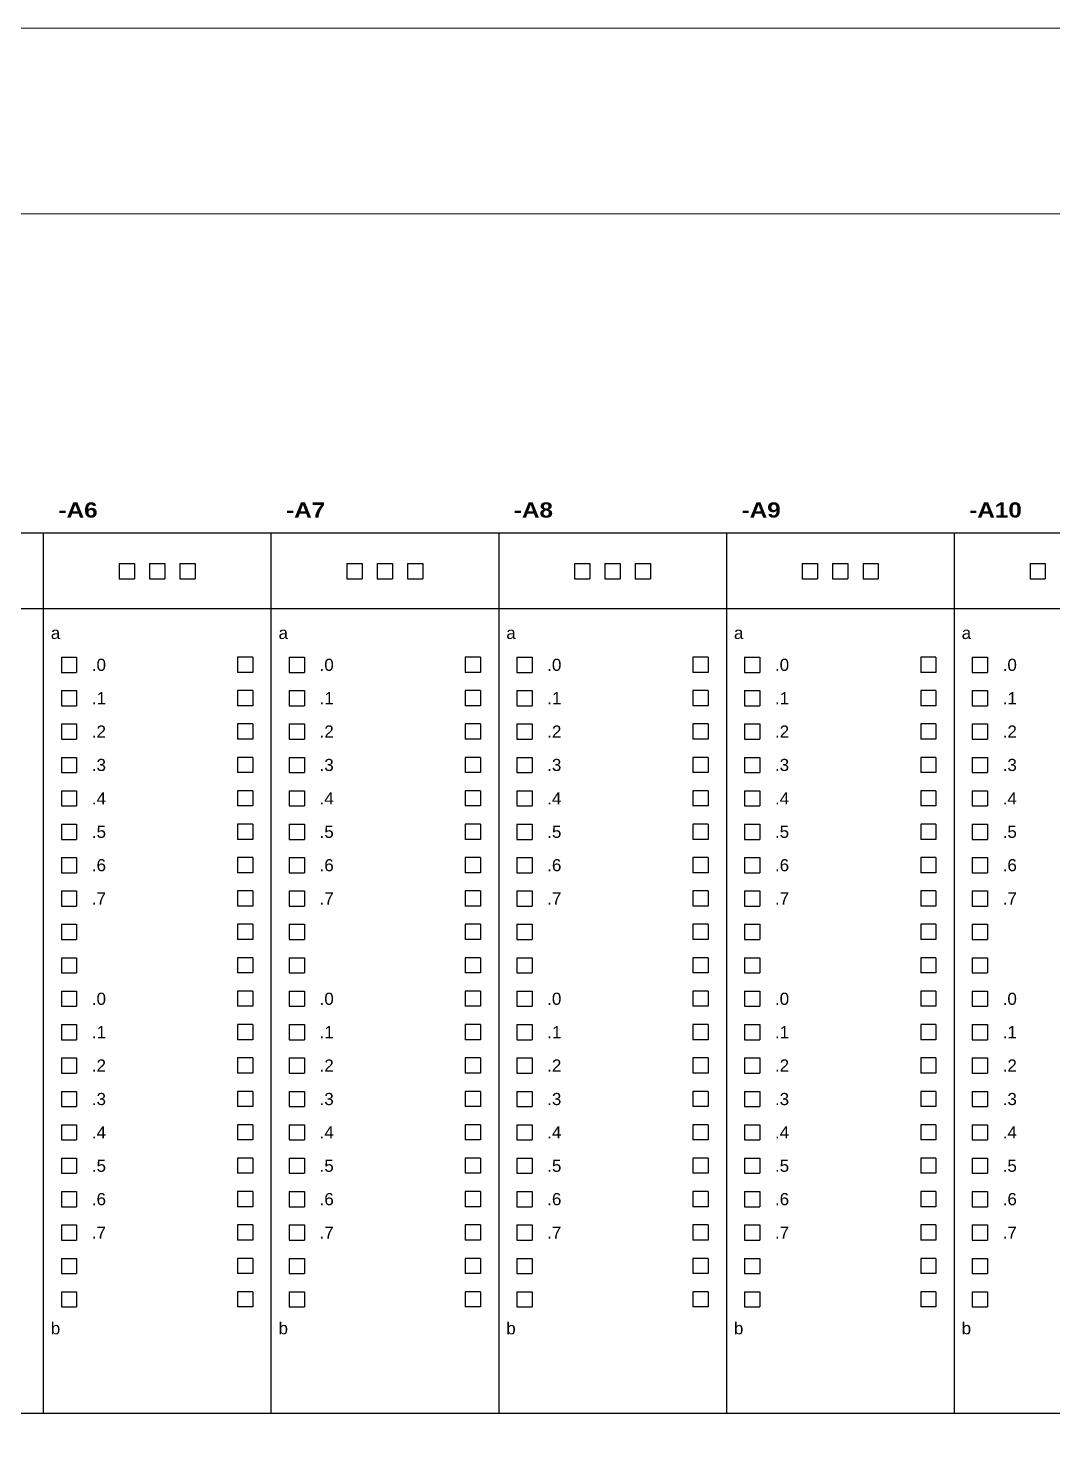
# Model space of a CAD drawing. Header units: centimetres. Extents: x -6233 to 67854, y 107 to 55669.
# Drawn here: x 1637 to 2463, y 3410 to 4549 of the extents above; entities that cross this region are included whole.
import ezdxf
from ezdxf.enums import TextEntityAlignment as Align

# ---------------------------------------------------------------- set-up
doc = ezdxf.new("R2010")
doc.units = ezdxf.units.CM
doc.header["$LTSCALE"] = 25.4
doc.layers.add('Etiket-Line-L', color=7, linetype='Continuous')
doc.layers.add('EtIket-Line-S', color=2, linetype='Continuous')
doc.styles.add('Bold', font='ariblk.ttf', dxfattribs={"height": 25.4})
doc.styles.get("Standard").update_dxf_attribs({"font": 'arial.ttf', "height": 25.4})

# ---------------------------------------------------------------- blocks, each defined once
blk = doc.blocks.new('x5 Out Line')
at = {"lineweight": 15}
blk.add_lwpolyline([(395.797, 9.654), (395.797, 277.058), (9.654, 277.058), (9.654, 9.654)], close=True, dxfattribs=at)
at = {"layer": 'EtIket-Line-S', "lineweight": 9, "ltscale": 0.5}
blk.add_lwpolyline([(0, 0), (405.451, 0), (405.451, 286.712), (0, 286.712)], close=True, dxfattribs=at)

msp = doc.modelspace()

# ---------------------------------------------------------------- linework, layer by layer
at = {"ltscale": 50}
for p, q in [((1465.2, 4142.2), (1648.7, 4142.2)), ((1648.7, 4142.2), (1648.7, 3432.4)), ((1648.7, 4142.2), (1832.3, 4142.2)), ((1832.3, 4142.2), (1832.3, 3432.4)), ((1832.3, 4142.2), (2015.9, 4142.2)), ((2015.9, 4142.2), (2015.9, 3432.4)), ((2015.9, 4142.2), (2199.4, 4142.2)), ((2199.4, 4142.2), (2199.4, 3432.4)), ((2199.4, 4142.2), (2383, 4142.2)), ((2383, 4142.2), (2383, 3432.4)), ((2383, 4142.2), (2566.6, 4142.2)), ((1758.9, 4117.3), (1758.9, 4105.1)), ((1758.9, 4117.3), (1771.1, 4117.3)), ((1771.1, 4117.3), (1771.1, 4105.1)), ((1942.4, 4117.3), (1942.4, 4105.1)), ((1942.4, 4117.3), (1954.7, 4117.3)), ((1954.7, 4117.3), (1954.7, 4105.1)), ((2126, 4117.3), (2126, 4105.1)), ((2126, 4117.3), (2138.2, 4117.3)), ((2138.2, 4117.3), (2138.2, 4105.1)), ((2309.6, 4117.3), (2309.6, 4105.1)), ((2309.6, 4117.3), (2321.8, 4117.3)), ((2321.8, 4117.3), (2321.8, 4105.1)), ((1758.9, 4105.1), (1771.1, 4105.1)), ((1942.4, 4105.1), (1954.7, 4105.1)), ((2126, 4105.1), (2138.2, 4105.1)), ((2309.6, 4105.1), (2321.8, 4105.1)), ((1465.2, 4081), (1648.7, 4081)), ((1648.7, 4081), (1832.3, 4081)), ((1832.3, 4081), (2015.9, 4081)), ((2015.9, 4081), (2199.4, 4081)), ((2199.4, 4081), (2383, 4081)), ((2383, 4081), (2566.6, 4081)), ((1805.4, 4041.9), (1805.4, 4029.6)), ((1817.6, 4041.9), (1805.4, 4041.9)), ((1817.6, 4041.9), (1817.6, 4029.6)), ((1988.9, 4041.9), (1988.9, 4029.6)), ((2001.2, 4041.9), (1988.9, 4041.9)), ((2001.2, 4041.9), (2001.2, 4029.6)), ((2172.5, 4041.9), (2172.5, 4029.6)), ((2184.7, 4041.9), (2172.5, 4041.9)), ((2184.7, 4041.9), (2184.7, 4029.6)), ((2356.1, 4041.9), (2356.1, 4029.6)), ((2368.3, 4041.9), (2356.1, 4041.9)), ((2368.3, 4041.9), (2368.3, 4029.6)), ((1817.6, 4029.6), (1805.4, 4029.6)), ((2001.2, 4029.6), (1988.9, 4029.6)), ((2184.7, 4029.6), (2172.5, 4029.6)), ((2368.3, 4029.6), (2356.1, 4029.6)), ((1805.4, 4014.9), (1805.4, 4002.7)), ((1817.6, 4014.9), (1805.4, 4014.9)), ((1817.6, 4014.9), (1817.6, 4002.7)), ((1988.9, 4014.9), (1988.9, 4002.7)), ((2001.2, 4014.9), (1988.9, 4014.9)), ((2001.2, 4014.9), (2001.2, 4002.7)), ((2172.5, 4014.9), (2172.5, 4002.7)), ((2184.7, 4014.9), (2172.5, 4014.9)), ((2184.7, 4014.9), (2184.7, 4002.7)), ((2356.1, 4014.9), (2356.1, 4002.7)), ((2368.3, 4014.9), (2356.1, 4014.9)), ((2368.3, 4014.9), (2368.3, 4002.7)), ((1817.6, 4002.7), (1805.4, 4002.7)), ((2001.2, 4002.7), (1988.9, 4002.7)), ((2184.7, 4002.7), (2172.5, 4002.7)), ((2368.3, 4002.7), (2356.1, 4002.7)), ((1805.4, 3988), (1805.4, 3975.8)), ((1817.6, 3988), (1805.4, 3988)), ((1817.6, 3988), (1817.6, 3975.8)), ((1988.9, 3988), (1988.9, 3975.8)), ((2001.2, 3988), (1988.9, 3988)), ((2001.2, 3988), (2001.2, 3975.8)), ((2172.5, 3988), (2172.5, 3975.8)), ((2184.7, 3988), (2172.5, 3988)), ((2184.7, 3988), (2184.7, 3975.8)), ((2356.1, 3988), (2356.1, 3975.8)), ((2368.3, 3988), (2356.1, 3988)), ((2368.3, 3988), (2368.3, 3975.8)), ((1817.6, 3975.8), (1805.4, 3975.8)), ((2001.2, 3975.8), (1988.9, 3975.8)), ((2184.7, 3975.8), (2172.5, 3975.8)), ((2368.3, 3975.8), (2356.1, 3975.8)), ((1805.4, 3961.1), (1805.4, 3948.8)), ((1817.6, 3961.1), (1805.4, 3961.1)), ((1817.6, 3961.1), (1817.6, 3948.8)), ((1988.9, 3961.1), (1988.9, 3948.8)), ((2001.2, 3961.1), (1988.9, 3961.1)), ((2001.2, 3961.1), (2001.2, 3948.8)), ((2172.5, 3961.1), (2172.5, 3948.8)), ((2184.7, 3961.1), (2172.5, 3961.1)), ((2184.7, 3961.1), (2184.7, 3948.8)), ((2356.1, 3961.1), (2356.1, 3948.8)), ((2368.3, 3961.1), (2356.1, 3961.1)), ((2368.3, 3961.1), (2368.3, 3948.8)), ((1817.6, 3948.8), (1805.4, 3948.8)), ((2001.2, 3948.8), (1988.9, 3948.8)), ((2184.7, 3948.8), (2172.5, 3948.8)), ((2368.3, 3948.8), (2356.1, 3948.8)), ((1805.4, 3934.2), (1805.4, 3921.9)), ((1817.6, 3934.2), (1805.4, 3934.2)), ((1817.6, 3934.2), (1817.6, 3921.9)), ((1988.9, 3934.2), (1988.9, 3921.9)), ((2001.2, 3934.2), (1988.9, 3934.2)), ((2001.2, 3934.2), (2001.2, 3921.9)), ((2172.5, 3934.2), (2172.5, 3921.9)), ((2184.7, 3934.2), (2172.5, 3934.2)), ((2184.7, 3934.2), (2184.7, 3921.9)), ((2356.1, 3934.2), (2356.1, 3921.9)), ((2368.3, 3934.2), (2356.1, 3934.2)), ((2368.3, 3934.2), (2368.3, 3921.9)), ((1817.6, 3921.9), (1805.4, 3921.9)), ((2001.2, 3921.9), (1988.9, 3921.9)), ((2184.7, 3921.9), (2172.5, 3921.9)), ((2368.3, 3921.9), (2356.1, 3921.9)), ((1805.4, 3907.2), (1805.4, 3895)), ((1817.6, 3907.2), (1805.4, 3907.2)), ((1817.6, 3907.2), (1817.6, 3895)), ((1988.9, 3907.2), (1988.9, 3895)), ((2001.2, 3907.2), (1988.9, 3907.2)), ((2001.2, 3907.2), (2001.2, 3895)), ((2172.5, 3907.2), (2172.5, 3895)), ((2184.7, 3907.2), (2172.5, 3907.2)), ((2184.7, 3907.2), (2184.7, 3895)), ((2356.1, 3907.2), (2356.1, 3895)), ((2368.3, 3907.2), (2356.1, 3907.2)), ((2368.3, 3907.2), (2368.3, 3895)), ((1817.6, 3895), (1805.4, 3895)), ((2001.2, 3895), (1988.9, 3895)), ((2184.7, 3895), (2172.5, 3895)), ((2368.3, 3895), (2356.1, 3895)), ((1805.4, 3880.3), (1805.4, 3868.1)), ((1817.6, 3880.3), (1805.4, 3880.3)), ((1817.6, 3880.3), (1817.6, 3868.1)), ((1988.9, 3880.3), (1988.9, 3868.1)), ((2001.2, 3880.3), (1988.9, 3880.3)), ((2001.2, 3880.3), (2001.2, 3868.1)), ((2172.5, 3880.3), (2172.5, 3868.1)), ((2184.7, 3880.3), (2172.5, 3880.3)), ((2184.7, 3880.3), (2184.7, 3868.1)), ((2356.1, 3880.3), (2356.1, 3868.1)), ((2368.3, 3880.3), (2356.1, 3880.3)), ((2368.3, 3880.3), (2368.3, 3868.1)), ((1817.6, 3868.1), (1805.4, 3868.1)), ((2001.2, 3868.1), (1988.9, 3868.1)), ((2184.7, 3868.1), (2172.5, 3868.1)), ((2368.3, 3868.1), (2356.1, 3868.1)), ((1805.4, 3853.4), (1805.4, 3841.2)), ((1817.6, 3853.4), (1805.4, 3853.4)), ((1817.6, 3853.4), (1817.6, 3841.2)), ((1988.9, 3853.4), (1988.9, 3841.2)), ((2001.2, 3853.4), (1988.9, 3853.4)), ((2001.2, 3853.4), (2001.2, 3841.2)), ((2172.5, 3853.4), (2172.5, 3841.2)), ((2184.7, 3853.4), (2172.5, 3853.4)), ((2184.7, 3853.4), (2184.7, 3841.2)), ((2356.1, 3853.4), (2356.1, 3841.2)), ((2368.3, 3853.4), (2356.1, 3853.4)), ((2368.3, 3853.4), (2368.3, 3841.2)), ((1817.6, 3841.2), (1805.4, 3841.2)), ((2001.2, 3841.2), (1988.9, 3841.2)), ((2184.7, 3841.2), (2172.5, 3841.2)), ((2368.3, 3841.2), (2356.1, 3841.2)), ((1663.4, 3826.5), (1663.4, 3814.2)), ((1663.4, 3826.5), (1675.6, 3826.5)), ((1675.6, 3826.5), (1675.6, 3814.2)), ((1805.4, 3826.5), (1805.4, 3814.2)), ((1817.6, 3826.5), (1805.4, 3826.5)), ((1817.6, 3826.5), (1817.6, 3814.2)), ((1847, 3826.5), (1847, 3814.2)), ((1847, 3826.5), (1859.2, 3826.5)), ((1859.2, 3826.5), (1859.2, 3814.2)), ((1988.9, 3826.5), (1988.9, 3814.2)), ((2001.2, 3826.5), (1988.9, 3826.5)), ((2001.2, 3826.5), (2001.2, 3814.2)), ((2030.5, 3826.5), (2030.5, 3814.2)), ((2030.5, 3826.5), (2042.8, 3826.5)), ((2042.8, 3826.5), (2042.8, 3814.2)), ((2172.5, 3826.5), (2172.5, 3814.2)), ((2184.7, 3826.5), (2172.5, 3826.5)), ((2184.7, 3826.5), (2184.7, 3814.2)), ((2214.1, 3826.5), (2214.1, 3814.2)), ((2214.1, 3826.5), (2226.4, 3826.5)), ((2226.4, 3826.5), (2226.4, 3814.2)), ((2356.1, 3826.5), (2356.1, 3814.2)), ((2368.3, 3826.5), (2356.1, 3826.5)), ((2368.3, 3826.5), (2368.3, 3814.2)), ((2397.7, 3826.5), (2397.7, 3814.2)), ((2397.7, 3826.5), (2409.9, 3826.5)), ((2409.9, 3826.5), (2409.9, 3814.2)), ((1663.4, 3814.2), (1675.6, 3814.2)), ((1817.6, 3814.2), (1805.4, 3814.2)), ((1847, 3814.2), (1859.2, 3814.2)), ((2001.2, 3814.2), (1988.9, 3814.2)), ((2030.5, 3814.2), (2042.8, 3814.2)), ((2184.7, 3814.2), (2172.5, 3814.2)), ((2214.1, 3814.2), (2226.4, 3814.2)), ((2368.3, 3814.2), (2356.1, 3814.2)), ((2397.7, 3814.2), (2409.9, 3814.2)), ((1663.4, 3799.5), (1663.4, 3787.3)), ((1663.4, 3799.5), (1675.6, 3799.5)), ((1675.6, 3799.5), (1675.6, 3787.3)), ((1805.4, 3799.5), (1805.4, 3787.3)), ((1817.6, 3799.5), (1805.4, 3799.5)), ((1817.6, 3799.5), (1817.6, 3787.3)), ((1847, 3799.5), (1847, 3787.3)), ((1847, 3799.5), (1859.2, 3799.5)), ((1859.2, 3799.5), (1859.2, 3787.3)), ((1988.9, 3799.5), (1988.9, 3787.3)), ((2001.2, 3799.5), (1988.9, 3799.5)), ((2001.2, 3799.5), (2001.2, 3787.3)), ((2030.5, 3799.5), (2030.5, 3787.3)), ((2030.5, 3799.5), (2042.8, 3799.5)), ((2042.8, 3799.5), (2042.8, 3787.3)), ((2172.5, 3799.5), (2172.5, 3787.3)), ((2184.7, 3799.5), (2172.5, 3799.5)), ((2184.7, 3799.5), (2184.7, 3787.3)), ((2214.1, 3799.5), (2214.1, 3787.3)), ((2214.1, 3799.5), (2226.4, 3799.5)), ((2226.4, 3799.5), (2226.4, 3787.3)), ((2356.1, 3799.5), (2356.1, 3787.3)), ((2368.3, 3799.5), (2356.1, 3799.5)), ((2368.3, 3799.5), (2368.3, 3787.3)), ((2397.7, 3799.5), (2397.7, 3787.3)), ((2397.7, 3799.5), (2409.9, 3799.5)), ((2409.9, 3799.5), (2409.9, 3787.3)), ((1663.4, 3787.3), (1675.6, 3787.3)), ((1817.6, 3787.3), (1805.4, 3787.3)), ((1847, 3787.3), (1859.2, 3787.3)), ((2001.2, 3787.3), (1988.9, 3787.3)), ((2030.5, 3787.3), (2042.8, 3787.3)), ((2184.7, 3787.3), (2172.5, 3787.3)), ((2214.1, 3787.3), (2226.4, 3787.3)), ((2368.3, 3787.3), (2356.1, 3787.3)), ((2397.7, 3787.3), (2409.9, 3787.3)), ((1805.4, 3772.6), (1805.4, 3760.4)), ((1817.6, 3772.6), (1805.4, 3772.6)), ((1817.6, 3772.6), (1817.6, 3760.4)), ((1988.9, 3772.6), (1988.9, 3760.4)), ((2001.2, 3772.6), (1988.9, 3772.6)), ((2001.2, 3772.6), (2001.2, 3760.4)), ((2172.5, 3772.6), (2172.5, 3760.4)), ((2184.7, 3772.6), (2172.5, 3772.6)), ((2184.7, 3772.6), (2184.7, 3760.4)), ((2356.1, 3772.6), (2356.1, 3760.4)), ((2368.3, 3772.6), (2356.1, 3772.6)), ((2368.3, 3772.6), (2368.3, 3760.4)), ((1817.6, 3760.4), (1805.4, 3760.4)), ((2001.2, 3760.4), (1988.9, 3760.4)), ((2184.7, 3760.4), (2172.5, 3760.4)), ((2368.3, 3760.4), (2356.1, 3760.4)), ((1805.4, 3745.7), (1805.4, 3733.5)), ((1817.6, 3745.7), (1805.4, 3745.7)), ((1817.6, 3745.7), (1817.6, 3733.5)), ((1988.9, 3745.7), (1988.9, 3733.5)), ((2001.2, 3745.7), (1988.9, 3745.7)), ((2001.2, 3745.7), (2001.2, 3733.5)), ((2172.5, 3745.7), (2172.5, 3733.5)), ((2184.7, 3745.7), (2172.5, 3745.7)), ((2184.7, 3745.7), (2184.7, 3733.5)), ((2356.1, 3745.7), (2356.1, 3733.5)), ((2368.3, 3745.7), (2356.1, 3745.7)), ((2368.3, 3745.7), (2368.3, 3733.5)), ((1817.6, 3733.5), (1805.4, 3733.5)), ((2001.2, 3733.5), (1988.9, 3733.5)), ((2184.7, 3733.5), (2172.5, 3733.5)), ((2368.3, 3733.5), (2356.1, 3733.5)), ((1805.4, 3718.8), (1805.4, 3706.5)), ((1817.6, 3718.8), (1805.4, 3718.8)), ((1817.6, 3718.8), (1817.6, 3706.5)), ((1988.9, 3718.8), (1988.9, 3706.5)), ((2001.2, 3718.8), (1988.9, 3718.8)), ((2001.2, 3718.8), (2001.2, 3706.5)), ((2172.5, 3718.8), (2172.5, 3706.5)), ((2184.7, 3718.8), (2172.5, 3718.8)), ((2184.7, 3718.8), (2184.7, 3706.5)), ((2356.1, 3718.8), (2356.1, 3706.5)), ((2368.3, 3718.8), (2356.1, 3718.8)), ((2368.3, 3718.8), (2368.3, 3706.5)), ((1817.6, 3706.5), (1805.4, 3706.5)), ((2001.2, 3706.5), (1988.9, 3706.5)), ((2184.7, 3706.5), (2172.5, 3706.5)), ((2368.3, 3706.5), (2356.1, 3706.5)), ((1805.4, 3691.8), (1805.4, 3679.6)), ((1817.6, 3691.8), (1805.4, 3691.8)), ((1817.6, 3691.8), (1817.6, 3679.6)), ((1988.9, 3691.8), (1988.9, 3679.6)), ((2001.2, 3691.8), (1988.9, 3691.8)), ((2001.2, 3691.8), (2001.2, 3679.6)), ((2172.5, 3691.8), (2172.5, 3679.6)), ((2184.7, 3691.8), (2172.5, 3691.8)), ((2184.7, 3691.8), (2184.7, 3679.6)), ((2356.1, 3691.8), (2356.1, 3679.6)), ((2368.3, 3691.8), (2356.1, 3691.8)), ((2368.3, 3691.8), (2368.3, 3679.6)), ((1817.6, 3679.6), (1805.4, 3679.6)), ((2001.2, 3679.6), (1988.9, 3679.6)), ((2184.7, 3679.6), (2172.5, 3679.6)), ((2368.3, 3679.6), (2356.1, 3679.6)), ((1805.4, 3664.9), (1805.4, 3652.7)), ((1817.6, 3664.9), (1805.4, 3664.9)), ((1817.6, 3664.9), (1817.6, 3652.7)), ((1988.9, 3664.9), (1988.9, 3652.7)), ((2001.2, 3664.9), (1988.9, 3664.9)), ((2001.2, 3664.9), (2001.2, 3652.7)), ((2172.5, 3664.9), (2172.5, 3652.7)), ((2184.7, 3664.9), (2172.5, 3664.9)), ((2184.7, 3664.9), (2184.7, 3652.7)), ((2356.1, 3664.9), (2356.1, 3652.7)), ((2368.3, 3664.9), (2356.1, 3664.9)), ((2368.3, 3664.9), (2368.3, 3652.7)), ((1817.6, 3652.7), (1805.4, 3652.7)), ((2001.2, 3652.7), (1988.9, 3652.7)), ((2184.7, 3652.7), (2172.5, 3652.7)), ((2368.3, 3652.7), (2356.1, 3652.7)), ((1805.4, 3638), (1805.4, 3625.8)), ((1817.6, 3638), (1805.4, 3638)), ((1817.6, 3638), (1817.6, 3625.8)), ((1988.9, 3638), (1988.9, 3625.8)), ((2001.2, 3638), (1988.9, 3638)), ((2001.2, 3638), (2001.2, 3625.8)), ((2172.5, 3638), (2172.5, 3625.8)), ((2184.7, 3638), (2172.5, 3638)), ((2184.7, 3638), (2184.7, 3625.8)), ((2356.1, 3638), (2356.1, 3625.8)), ((2368.3, 3638), (2356.1, 3638)), ((2368.3, 3638), (2368.3, 3625.8)), ((1817.6, 3625.8), (1805.4, 3625.8)), ((2001.2, 3625.8), (1988.9, 3625.8)), ((2184.7, 3625.8), (2172.5, 3625.8)), ((2368.3, 3625.8), (2356.1, 3625.8)), ((1805.4, 3611.1), (1805.4, 3598.8)), ((1817.6, 3611.1), (1805.4, 3611.1)), ((1817.6, 3611.1), (1817.6, 3598.8)), ((1988.9, 3611.1), (1988.9, 3598.8)), ((2001.2, 3611.1), (1988.9, 3611.1)), ((2001.2, 3611.1), (2001.2, 3598.8)), ((2172.5, 3611.1), (2172.5, 3598.8)), ((2184.7, 3611.1), (2172.5, 3611.1)), ((2184.7, 3611.1), (2184.7, 3598.8)), ((2356.1, 3611.1), (2356.1, 3598.8)), ((2368.3, 3611.1), (2356.1, 3611.1)), ((2368.3, 3611.1), (2368.3, 3598.8)), ((1817.6, 3598.8), (1805.4, 3598.8)), ((2001.2, 3598.8), (1988.9, 3598.8)), ((2184.7, 3598.8), (2172.5, 3598.8)), ((2368.3, 3598.8), (2356.1, 3598.8)), ((1805.4, 3584.2), (1805.4, 3571.9)), ((1817.6, 3584.2), (1805.4, 3584.2)), ((1817.6, 3584.2), (1817.6, 3571.9)), ((1988.9, 3584.2), (1988.9, 3571.9)), ((2001.2, 3584.2), (1988.9, 3584.2)), ((2001.2, 3584.2), (2001.2, 3571.9)), ((2172.5, 3584.2), (2172.5, 3571.9)), ((2184.7, 3584.2), (2172.5, 3584.2)), ((2184.7, 3584.2), (2184.7, 3571.9)), ((2356.1, 3584.2), (2356.1, 3571.9)), ((2368.3, 3584.2), (2356.1, 3584.2)), ((2368.3, 3584.2), (2368.3, 3571.9)), ((1817.6, 3571.9), (1805.4, 3571.9)), ((2001.2, 3571.9), (1988.9, 3571.9)), ((2184.7, 3571.9), (2172.5, 3571.9)), ((2368.3, 3571.9), (2356.1, 3571.9)), ((1663.4, 3557.2), (1663.4, 3545)), ((1663.4, 3557.2), (1675.6, 3557.2)), ((1675.6, 3557.2), (1675.6, 3545)), ((1805.4, 3557.2), (1805.4, 3545)), ((1817.6, 3557.2), (1805.4, 3557.2)), ((1817.6, 3557.2), (1817.6, 3545)), ((1847, 3557.2), (1847, 3545)), ((1847, 3557.2), (1859.2, 3557.2)), ((1859.2, 3557.2), (1859.2, 3545)), ((1988.9, 3557.2), (1988.9, 3545)), ((2001.2, 3557.2), (1988.9, 3557.2)), ((2001.2, 3557.2), (2001.2, 3545)), ((2030.5, 3557.2), (2030.5, 3545)), ((2030.5, 3557.2), (2042.8, 3557.2)), ((2042.8, 3557.2), (2042.8, 3545)), ((2172.5, 3557.2), (2172.5, 3545)), ((2184.7, 3557.2), (2172.5, 3557.2)), ((2184.7, 3557.2), (2184.7, 3545)), ((2214.1, 3557.2), (2214.1, 3545)), ((2214.1, 3557.2), (2226.4, 3557.2)), ((2226.4, 3557.2), (2226.4, 3545)), ((2356.1, 3557.2), (2356.1, 3545)), ((2368.3, 3557.2), (2356.1, 3557.2)), ((2368.3, 3557.2), (2368.3, 3545)), ((2397.7, 3557.2), (2397.7, 3545)), ((2397.7, 3557.2), (2409.9, 3557.2)), ((2409.9, 3557.2), (2409.9, 3545)), ((1663.4, 3545), (1675.6, 3545)), ((1817.6, 3545), (1805.4, 3545)), ((1847, 3545), (1859.2, 3545)), ((2001.2, 3545), (1988.9, 3545)), ((2030.5, 3545), (2042.8, 3545)), ((2184.7, 3545), (2172.5, 3545)), ((2214.1, 3545), (2226.4, 3545)), ((2368.3, 3545), (2356.1, 3545)), ((2397.7, 3545), (2409.9, 3545)), ((1663.4, 3530.3), (1663.4, 3518.1)), ((1663.4, 3530.3), (1675.6, 3530.3)), ((1675.6, 3530.3), (1675.6, 3518.1)), ((1805.4, 3530.3), (1805.4, 3518.1)), ((1817.6, 3530.3), (1805.4, 3530.3)), ((1817.6, 3530.3), (1817.6, 3518.1)), ((1847, 3530.3), (1847, 3518.1)), ((1847, 3530.3), (1859.2, 3530.3)), ((1859.2, 3530.3), (1859.2, 3518.1)), ((1988.9, 3530.3), (1988.9, 3518.1)), ((2001.2, 3530.3), (1988.9, 3530.3)), ((2001.2, 3530.3), (2001.2, 3518.1)), ((2030.5, 3530.3), (2030.5, 3518.1)), ((2030.5, 3530.3), (2042.8, 3530.3)), ((2042.8, 3530.3), (2042.8, 3518.1)), ((2172.5, 3530.3), (2172.5, 3518.1)), ((2184.7, 3530.3), (2172.5, 3530.3)), ((2184.7, 3530.3), (2184.7, 3518.1)), ((2214.1, 3530.3), (2214.1, 3518.1)), ((2214.1, 3530.3), (2226.4, 3530.3)), ((2226.4, 3530.3), (2226.4, 3518.1)), ((2356.1, 3530.3), (2356.1, 3518.1)), ((2368.3, 3530.3), (2356.1, 3530.3)), ((2368.3, 3530.3), (2368.3, 3518.1)), ((2397.7, 3530.3), (2397.7, 3518.1)), ((2397.7, 3530.3), (2409.9, 3530.3)), ((2409.9, 3530.3), (2409.9, 3518.1)), ((1663.4, 3518.1), (1675.6, 3518.1)), ((1817.6, 3518.1), (1805.4, 3518.1)), ((1847, 3518.1), (1859.2, 3518.1)), ((2001.2, 3518.1), (1988.9, 3518.1)), ((2030.5, 3518.1), (2042.8, 3518.1)), ((2184.7, 3518.1), (2172.5, 3518.1)), ((2214.1, 3518.1), (2226.4, 3518.1)), ((2368.3, 3518.1), (2356.1, 3518.1)), ((2397.7, 3518.1), (2409.9, 3518.1)), ((1465.2, 3432.4), (1648.7, 3432.4)), ((1648.7, 3432.4), (1832.3, 3432.4)), ((1832.3, 3432.4), (2015.9, 3432.4)), ((2015.9, 3432.4), (2199.4, 3432.4)), ((2199.4, 3432.4), (2383, 3432.4)), ((2383, 3432.4), (2566.6, 3432.4))]:
    msp.add_line(p, q, dxfattribs=at)
at = {"color": 146, "ltscale": 50, "true_color": 0x105689}
for p, q in [((1709.9, 4117.3), (1709.9, 4105.1)), ((1709.9, 4117.3), (1722.2, 4117.3)), ((1722.2, 4117.3), (1722.2, 4105.1)), ((1893.5, 4117.3), (1893.5, 4105.1)), ((1893.5, 4117.3), (1905.7, 4117.3)), ((1905.7, 4117.3), (1905.7, 4105.1)), ((2077, 4117.3), (2077, 4105.1)), ((2077, 4117.3), (2089.3, 4117.3)), ((2089.3, 4117.3), (2089.3, 4105.1)), ((2260.6, 4117.3), (2260.6, 4105.1)), ((2260.6, 4117.3), (2272.9, 4117.3)), ((2272.9, 4117.3), (2272.9, 4105.1)), ((2444.2, 4117.3), (2444.2, 4105.1)), ((2444.2, 4117.3), (2456.4, 4117.3)), ((2456.4, 4117.3), (2456.4, 4105.1)), ((1709.9, 4105.1), (1722.2, 4105.1)), ((1893.5, 4105.1), (1905.7, 4105.1)), ((2077, 4105.1), (2089.3, 4105.1)), ((2260.6, 4105.1), (2272.9, 4105.1)), ((2444.2, 4105.1), (2456.4, 4105.1)), ((1663.4, 4041.9), (1663.4, 4029.6)), ((1663.4, 4041.9), (1675.6, 4041.9)), ((1675.6, 4041.9), (1675.6, 4029.6)), ((1847, 4041.9), (1847, 4029.6)), ((1847, 4041.9), (1859.2, 4041.9)), ((1859.2, 4041.9), (1859.2, 4029.6)), ((2030.5, 4041.9), (2030.5, 4029.6)), ((2030.5, 4041.9), (2042.8, 4041.9)), ((2042.8, 4041.9), (2042.8, 4029.6)), ((2214.1, 4041.9), (2214.1, 4029.6)), ((2214.1, 4041.9), (2226.4, 4041.9)), ((2226.4, 4041.9), (2226.4, 4029.6)), ((2397.7, 4041.9), (2397.7, 4029.6)), ((2397.7, 4041.9), (2409.9, 4041.9)), ((2409.9, 4041.9), (2409.9, 4029.6)), ((1663.4, 4029.6), (1675.6, 4029.6)), ((1847, 4029.6), (1859.2, 4029.6)), ((2030.5, 4029.6), (2042.8, 4029.6)), ((2214.1, 4029.6), (2226.4, 4029.6)), ((2397.7, 4029.6), (2409.9, 4029.6)), ((1663.4, 4014.9), (1663.4, 4002.7)), ((1663.4, 4014.9), (1675.6, 4014.9)), ((1675.6, 4014.9), (1675.6, 4002.7)), ((1847, 4014.9), (1847, 4002.7)), ((1847, 4014.9), (1859.2, 4014.9)), ((1859.2, 4014.9), (1859.2, 4002.7)), ((2030.5, 4014.9), (2030.5, 4002.7)), ((2030.5, 4014.9), (2042.8, 4014.9)), ((2042.8, 4014.9), (2042.8, 4002.7)), ((2214.1, 4014.9), (2214.1, 4002.7)), ((2214.1, 4014.9), (2226.4, 4014.9)), ((2226.4, 4014.9), (2226.4, 4002.7)), ((2397.7, 4014.9), (2397.7, 4002.7)), ((2397.7, 4014.9), (2409.9, 4014.9)), ((2409.9, 4014.9), (2409.9, 4002.7)), ((1663.4, 4002.7), (1675.6, 4002.7)), ((1847, 4002.7), (1859.2, 4002.7)), ((2030.5, 4002.7), (2042.8, 4002.7)), ((2214.1, 4002.7), (2226.4, 4002.7)), ((2397.7, 4002.7), (2409.9, 4002.7)), ((1663.4, 3988), (1663.4, 3975.8)), ((1663.4, 3988), (1675.6, 3988)), ((1675.6, 3988), (1675.6, 3975.8)), ((1847, 3988), (1847, 3975.8)), ((1847, 3988), (1859.2, 3988)), ((1859.2, 3988), (1859.2, 3975.8)), ((2030.5, 3988), (2030.5, 3975.8)), ((2030.5, 3988), (2042.8, 3988)), ((2042.8, 3988), (2042.8, 3975.8)), ((2214.1, 3988), (2214.1, 3975.8)), ((2214.1, 3988), (2226.4, 3988)), ((2226.4, 3988), (2226.4, 3975.8)), ((2397.7, 3988), (2397.7, 3975.8)), ((2397.7, 3988), (2409.9, 3988)), ((2409.9, 3988), (2409.9, 3975.8)), ((1663.4, 3975.8), (1675.6, 3975.8)), ((1847, 3975.8), (1859.2, 3975.8)), ((2030.5, 3975.8), (2042.8, 3975.8)), ((2214.1, 3975.8), (2226.4, 3975.8)), ((2397.7, 3975.8), (2409.9, 3975.8)), ((1663.4, 3961.1), (1663.4, 3948.8)), ((1663.4, 3961.1), (1675.6, 3961.1)), ((1675.6, 3961.1), (1675.6, 3948.8)), ((1847, 3961.1), (1847, 3948.8)), ((1847, 3961.1), (1859.2, 3961.1)), ((1859.2, 3961.1), (1859.2, 3948.8)), ((2030.5, 3961.1), (2030.5, 3948.8)), ((2030.5, 3961.1), (2042.8, 3961.1)), ((2042.8, 3961.1), (2042.8, 3948.8)), ((2214.1, 3961.1), (2214.1, 3948.8)), ((2214.1, 3961.1), (2226.4, 3961.1)), ((2226.4, 3961.1), (2226.4, 3948.8)), ((2397.7, 3961.1), (2397.7, 3948.8)), ((2397.7, 3961.1), (2409.9, 3961.1)), ((2409.9, 3961.1), (2409.9, 3948.8)), ((1663.4, 3948.8), (1675.6, 3948.8)), ((1847, 3948.8), (1859.2, 3948.8)), ((2030.5, 3948.8), (2042.8, 3948.8)), ((2214.1, 3948.8), (2226.4, 3948.8)), ((2397.7, 3948.8), (2409.9, 3948.8)), ((1663.4, 3934.2), (1663.4, 3921.9)), ((1663.4, 3934.2), (1675.6, 3934.2)), ((1675.6, 3934.2), (1675.6, 3921.9)), ((1847, 3934.2), (1847, 3921.9)), ((1847, 3934.2), (1859.2, 3934.2)), ((1859.2, 3934.2), (1859.2, 3921.9)), ((2030.5, 3934.2), (2030.5, 3921.9)), ((2030.5, 3934.2), (2042.8, 3934.2)), ((2042.8, 3934.2), (2042.8, 3921.9)), ((2214.1, 3934.2), (2214.1, 3921.9)), ((2214.1, 3934.2), (2226.4, 3934.2)), ((2226.4, 3934.2), (2226.4, 3921.9)), ((2397.7, 3934.2), (2397.7, 3921.9)), ((2397.7, 3934.2), (2409.9, 3934.2)), ((2409.9, 3934.2), (2409.9, 3921.9)), ((1663.4, 3921.9), (1675.6, 3921.9)), ((1847, 3921.9), (1859.2, 3921.9)), ((2030.5, 3921.9), (2042.8, 3921.9)), ((2214.1, 3921.9), (2226.4, 3921.9)), ((2397.7, 3921.9), (2409.9, 3921.9)), ((1663.4, 3907.2), (1663.4, 3895)), ((1663.4, 3907.2), (1675.6, 3907.2)), ((1675.6, 3907.2), (1675.6, 3895)), ((1847, 3907.2), (1847, 3895)), ((1847, 3907.2), (1859.2, 3907.2)), ((1859.2, 3907.2), (1859.2, 3895)), ((2030.5, 3907.2), (2030.5, 3895)), ((2030.5, 3907.2), (2042.8, 3907.2)), ((2042.8, 3907.2), (2042.8, 3895)), ((2214.1, 3907.2), (2214.1, 3895)), ((2214.1, 3907.2), (2226.4, 3907.2)), ((2226.4, 3907.2), (2226.4, 3895)), ((2397.7, 3907.2), (2397.7, 3895)), ((2397.7, 3907.2), (2409.9, 3907.2)), ((2409.9, 3907.2), (2409.9, 3895)), ((1663.4, 3895), (1675.6, 3895)), ((1847, 3895), (1859.2, 3895)), ((2030.5, 3895), (2042.8, 3895)), ((2214.1, 3895), (2226.4, 3895)), ((2397.7, 3895), (2409.9, 3895)), ((1663.4, 3880.3), (1663.4, 3868.1)), ((1663.4, 3880.3), (1675.6, 3880.3)), ((1675.6, 3880.3), (1675.6, 3868.1)), ((1847, 3880.3), (1847, 3868.1)), ((1847, 3880.3), (1859.2, 3880.3)), ((1859.2, 3880.3), (1859.2, 3868.1)), ((2030.5, 3880.3), (2030.5, 3868.1)), ((2030.5, 3880.3), (2042.8, 3880.3)), ((2042.8, 3880.3), (2042.8, 3868.1)), ((2214.1, 3880.3), (2214.1, 3868.1)), ((2214.1, 3880.3), (2226.4, 3880.3)), ((2226.4, 3880.3), (2226.4, 3868.1)), ((2397.7, 3880.3), (2397.7, 3868.1)), ((2397.7, 3880.3), (2409.9, 3880.3)), ((2409.9, 3880.3), (2409.9, 3868.1)), ((1663.4, 3868.1), (1675.6, 3868.1)), ((1847, 3868.1), (1859.2, 3868.1)), ((2030.5, 3868.1), (2042.8, 3868.1)), ((2214.1, 3868.1), (2226.4, 3868.1)), ((2397.7, 3868.1), (2409.9, 3868.1)), ((1663.4, 3853.4), (1663.4, 3841.2)), ((1663.4, 3853.4), (1675.6, 3853.4)), ((1675.6, 3853.4), (1675.6, 3841.2)), ((1847, 3853.4), (1847, 3841.2)), ((1847, 3853.4), (1859.2, 3853.4)), ((1859.2, 3853.4), (1859.2, 3841.2)), ((2030.5, 3853.4), (2030.5, 3841.2)), ((2030.5, 3853.4), (2042.8, 3853.4)), ((2042.8, 3853.4), (2042.8, 3841.2)), ((2214.1, 3853.4), (2214.1, 3841.2)), ((2214.1, 3853.4), (2226.4, 3853.4)), ((2226.4, 3853.4), (2226.4, 3841.2)), ((2397.7, 3853.4), (2397.7, 3841.2)), ((2397.7, 3853.4), (2409.9, 3853.4)), ((2409.9, 3853.4), (2409.9, 3841.2)), ((1663.4, 3841.2), (1675.6, 3841.2)), ((1847, 3841.2), (1859.2, 3841.2)), ((2030.5, 3841.2), (2042.8, 3841.2)), ((2214.1, 3841.2), (2226.4, 3841.2)), ((2397.7, 3841.2), (2409.9, 3841.2)), ((1663.4, 3772.6), (1663.4, 3760.4)), ((1663.4, 3772.6), (1675.6, 3772.6)), ((1675.6, 3772.6), (1675.6, 3760.4)), ((1847, 3772.6), (1847, 3760.4)), ((1847, 3772.6), (1859.2, 3772.6)), ((1859.2, 3772.6), (1859.2, 3760.4)), ((2030.5, 3772.6), (2030.5, 3760.4)), ((2030.5, 3772.6), (2042.8, 3772.6)), ((2042.8, 3772.6), (2042.8, 3760.4)), ((2214.1, 3772.6), (2214.1, 3760.4)), ((2214.1, 3772.6), (2226.4, 3772.6)), ((2226.4, 3772.6), (2226.4, 3760.4)), ((2397.7, 3772.6), (2397.7, 3760.4)), ((2397.7, 3772.6), (2409.9, 3772.6)), ((2409.9, 3772.6), (2409.9, 3760.4)), ((1663.4, 3760.4), (1675.6, 3760.4)), ((1847, 3760.4), (1859.2, 3760.4)), ((2030.5, 3760.4), (2042.8, 3760.4)), ((2214.1, 3760.4), (2226.4, 3760.4)), ((2397.7, 3760.4), (2409.9, 3760.4)), ((1663.4, 3745.7), (1663.4, 3733.5)), ((1663.4, 3745.7), (1675.6, 3745.7)), ((1675.6, 3745.7), (1675.6, 3733.5)), ((1847, 3745.7), (1847, 3733.5)), ((1847, 3745.7), (1859.2, 3745.7)), ((1859.2, 3745.7), (1859.2, 3733.5)), ((2030.5, 3745.7), (2030.5, 3733.5)), ((2030.5, 3745.7), (2042.8, 3745.7)), ((2042.8, 3745.7), (2042.8, 3733.5)), ((2214.1, 3745.7), (2214.1, 3733.5)), ((2214.1, 3745.7), (2226.4, 3745.7)), ((2226.4, 3745.7), (2226.4, 3733.5)), ((2397.7, 3745.7), (2397.7, 3733.5)), ((2397.7, 3745.7), (2409.9, 3745.7)), ((2409.9, 3745.7), (2409.9, 3733.5)), ((1663.4, 3733.5), (1675.6, 3733.5)), ((1847, 3733.5), (1859.2, 3733.5)), ((2030.5, 3733.5), (2042.8, 3733.5)), ((2214.1, 3733.5), (2226.4, 3733.5)), ((2397.7, 3733.5), (2409.9, 3733.5)), ((1663.4, 3718.8), (1663.4, 3706.5)), ((1663.4, 3718.8), (1675.6, 3718.8)), ((1675.6, 3718.8), (1675.6, 3706.5)), ((1847, 3718.8), (1847, 3706.5)), ((1847, 3718.8), (1859.2, 3718.8)), ((1859.2, 3718.8), (1859.2, 3706.5)), ((2030.5, 3718.8), (2030.5, 3706.5)), ((2030.5, 3718.8), (2042.8, 3718.8)), ((2042.8, 3718.8), (2042.8, 3706.5)), ((2214.1, 3718.8), (2214.1, 3706.5)), ((2214.1, 3718.8), (2226.4, 3718.8)), ((2226.4, 3718.8), (2226.4, 3706.5)), ((2397.7, 3718.8), (2397.7, 3706.5)), ((2397.7, 3718.8), (2409.9, 3718.8)), ((2409.9, 3718.8), (2409.9, 3706.5)), ((1663.4, 3706.5), (1675.6, 3706.5)), ((1847, 3706.5), (1859.2, 3706.5)), ((2030.5, 3706.5), (2042.8, 3706.5)), ((2214.1, 3706.5), (2226.4, 3706.5)), ((2397.7, 3706.5), (2409.9, 3706.5)), ((1663.4, 3691.8), (1663.4, 3679.6)), ((1663.4, 3691.8), (1675.6, 3691.8)), ((1675.6, 3691.8), (1675.6, 3679.6)), ((1847, 3691.8), (1847, 3679.6)), ((1847, 3691.8), (1859.2, 3691.8)), ((1859.2, 3691.8), (1859.2, 3679.6)), ((2030.5, 3691.8), (2030.5, 3679.6)), ((2030.5, 3691.8), (2042.8, 3691.8)), ((2042.8, 3691.8), (2042.8, 3679.6)), ((2214.1, 3691.8), (2214.1, 3679.6)), ((2214.1, 3691.8), (2226.4, 3691.8)), ((2226.4, 3691.8), (2226.4, 3679.6)), ((2397.7, 3691.8), (2397.7, 3679.6)), ((2397.7, 3691.8), (2409.9, 3691.8)), ((2409.9, 3691.8), (2409.9, 3679.6)), ((1663.4, 3679.6), (1675.6, 3679.6)), ((1847, 3679.6), (1859.2, 3679.6)), ((2030.5, 3679.6), (2042.8, 3679.6)), ((2214.1, 3679.6), (2226.4, 3679.6)), ((2397.7, 3679.6), (2409.9, 3679.6)), ((1663.4, 3664.9), (1663.4, 3652.7)), ((1663.4, 3664.9), (1675.6, 3664.9)), ((1675.6, 3664.9), (1675.6, 3652.7)), ((1847, 3664.9), (1847, 3652.7)), ((1847, 3664.9), (1859.2, 3664.9)), ((1859.2, 3664.9), (1859.2, 3652.7)), ((2030.5, 3664.9), (2030.5, 3652.7)), ((2030.5, 3664.9), (2042.8, 3664.9)), ((2042.8, 3664.9), (2042.8, 3652.7)), ((2214.1, 3664.9), (2214.1, 3652.7)), ((2214.1, 3664.9), (2226.4, 3664.9)), ((2226.4, 3664.9), (2226.4, 3652.7)), ((2397.7, 3664.9), (2397.7, 3652.7)), ((2397.7, 3664.9), (2409.9, 3664.9)), ((2409.9, 3664.9), (2409.9, 3652.7)), ((1663.4, 3652.7), (1675.6, 3652.7)), ((1847, 3652.7), (1859.2, 3652.7)), ((2030.5, 3652.7), (2042.8, 3652.7)), ((2214.1, 3652.7), (2226.4, 3652.7)), ((2397.7, 3652.7), (2409.9, 3652.7)), ((1663.4, 3638), (1663.4, 3625.8)), ((1663.4, 3638), (1675.6, 3638)), ((1675.6, 3638), (1675.6, 3625.8)), ((1847, 3638), (1847, 3625.8)), ((1847, 3638), (1859.2, 3638)), ((1859.2, 3638), (1859.2, 3625.8)), ((2030.5, 3638), (2030.5, 3625.8)), ((2030.5, 3638), (2042.8, 3638)), ((2042.8, 3638), (2042.8, 3625.8)), ((2214.1, 3638), (2214.1, 3625.8)), ((2214.1, 3638), (2226.4, 3638)), ((2226.4, 3638), (2226.4, 3625.8)), ((2397.7, 3638), (2397.7, 3625.8)), ((2397.7, 3638), (2409.9, 3638)), ((2409.9, 3638), (2409.9, 3625.8)), ((1663.4, 3625.8), (1675.6, 3625.8)), ((1847, 3625.8), (1859.2, 3625.8)), ((2030.5, 3625.8), (2042.8, 3625.8)), ((2214.1, 3625.8), (2226.4, 3625.8)), ((2397.7, 3625.8), (2409.9, 3625.8)), ((1663.4, 3611.1), (1663.4, 3598.8)), ((1663.4, 3611.1), (1675.6, 3611.1)), ((1675.6, 3611.1), (1675.6, 3598.8)), ((1847, 3611.1), (1847, 3598.8)), ((1847, 3611.1), (1859.2, 3611.1)), ((1859.2, 3611.1), (1859.2, 3598.8)), ((2030.5, 3611.1), (2030.5, 3598.8)), ((2030.5, 3611.1), (2042.8, 3611.1)), ((2042.8, 3611.1), (2042.8, 3598.8)), ((2214.1, 3611.1), (2214.1, 3598.8)), ((2214.1, 3611.1), (2226.4, 3611.1)), ((2226.4, 3611.1), (2226.4, 3598.8)), ((2397.7, 3611.1), (2397.7, 3598.8)), ((2397.7, 3611.1), (2409.9, 3611.1)), ((2409.9, 3611.1), (2409.9, 3598.8)), ((1663.4, 3598.8), (1675.6, 3598.8)), ((1847, 3598.8), (1859.2, 3598.8)), ((2030.5, 3598.8), (2042.8, 3598.8)), ((2214.1, 3598.8), (2226.4, 3598.8)), ((2397.7, 3598.8), (2409.9, 3598.8)), ((1663.4, 3584.2), (1663.4, 3571.9)), ((1663.4, 3584.2), (1675.6, 3584.2)), ((1675.6, 3584.2), (1675.6, 3571.9)), ((1847, 3584.2), (1847, 3571.9)), ((1847, 3584.2), (1859.2, 3584.2)), ((1859.2, 3584.2), (1859.2, 3571.9)), ((2030.5, 3584.2), (2030.5, 3571.9)), ((2030.5, 3584.2), (2042.8, 3584.2)), ((2042.8, 3584.2), (2042.8, 3571.9)), ((2214.1, 3584.2), (2214.1, 3571.9)), ((2214.1, 3584.2), (2226.4, 3584.2)), ((2226.4, 3584.2), (2226.4, 3571.9)), ((2397.7, 3584.2), (2397.7, 3571.9)), ((2397.7, 3584.2), (2409.9, 3584.2)), ((2409.9, 3584.2), (2409.9, 3571.9)), ((1663.4, 3571.9), (1675.6, 3571.9)), ((1847, 3571.9), (1859.2, 3571.9)), ((2030.5, 3571.9), (2042.8, 3571.9)), ((2214.1, 3571.9), (2226.4, 3571.9)), ((2397.7, 3571.9), (2409.9, 3571.9))]:
    msp.add_line(p, q, dxfattribs=at)
at = {"color": 1, "ltscale": 50}
for p, q in [((1734.4, 4117.3), (1734.4, 4105.1)), ((1734.4, 4117.3), (1746.6, 4117.3)), ((1746.6, 4117.3), (1746.6, 4105.1)), ((1918, 4117.3), (1918, 4105.1)), ((1918, 4117.3), (1930.2, 4117.3)), ((1930.2, 4117.3), (1930.2, 4105.1)), ((2101.5, 4117.3), (2101.5, 4105.1)), ((2101.5, 4117.3), (2113.8, 4117.3)), ((2113.8, 4117.3), (2113.8, 4105.1)), ((2285.1, 4117.3), (2285.1, 4105.1)), ((2285.1, 4117.3), (2297.3, 4117.3)), ((2297.3, 4117.3), (2297.3, 4105.1)), ((1734.4, 4105.1), (1746.6, 4105.1)), ((1918, 4105.1), (1930.2, 4105.1)), ((2101.5, 4105.1), (2113.8, 4105.1)), ((2285.1, 4105.1), (2297.3, 4105.1))]:
    msp.add_line(p, q, dxfattribs=at)

# ---------------------------------------------------------------- block references
at = {"layer": 'Etiket-Line-L', "lineweight": 0, "xscale": 15.48351216233742, "yscale": 15.48351216233742, "zscale": 15.48351216233742}
msp.add_blockref('x5 Out Line', (112.3, 109.5), dxfattribs=at)

# ---------------------------------------------------------------- texts
at = {"ltscale": 500, "style": 'Bold'}
for s, p in [('-A6', (1661, 4154.4)), ('-A7', (1844.5, 4154.4)), ('-A8', (2028.1, 4154.4)), ('-A9', (2211.7, 4154.4)), ('-A10', (2395.2, 4154.4))]:
    msp.add_text(s, height=12.24, dxfattribs=at).set_placement(p)
at = {"ltscale": 500}
for p in [(1654.8, 4056.5), (1838.4, 4056.5), (2022, 4056.5), (2205.5, 4056.5), (2389.1, 4056.5)]:
    msp.add_text('a', height=9.79, dxfattribs=at).set_placement(p)
for s, p in [('.0', (1687.9, 4035.7)), ('.0', (1871.5, 4035.7)), ('.0', (2055, 4035.7)), ('.0', (2238.6, 4035.7)), ('.0', (2422.2, 4035.7)), ('.1', (1687.9, 4008.8)), ('.1', (1871.5, 4008.8)), ('.1', (2055, 4008.8)), ('.1', (2238.6, 4008.8)), ('.1', (2422.2, 4008.8)), ('.2', (1687.9, 3981.9)), ('.2', (1871.5, 3981.9)), ('.2', (2055, 3981.9)), ('.2', (2238.6, 3981.9)), ('.2', (2422.2, 3981.9)), ('.3', (1687.9, 3955)), ('.3', (1871.5, 3955)), ('.3', (2055, 3955)), ('.3', (2238.6, 3955)), ('.3', (2422.2, 3955)), ('.4', (1687.9, 3928)), ('.4', (1871.5, 3928)), ('.4', (2055, 3928)), ('.4', (2238.6, 3928)), ('.4', (2422.2, 3928)), ('.5', (1687.9, 3901.1)), ('.5', (1871.5, 3901.1)), ('.5', (2055, 3901.1)), ('.5', (2238.6, 3901.1)), ('.5', (2422.2, 3901.1)), ('.6', (1687.9, 3874.2)), ('.6', (1871.5, 3874.2)), ('.6', (2055, 3874.2)), ('.6', (2238.6, 3874.2)), ('.6', (2422.2, 3874.2)), ('.7', (1687.9, 3847.3)), ('.7', (1871.5, 3847.3)), ('.7', (2055, 3847.3)), ('.7', (2238.6, 3847.3)), ('.7', (2422.2, 3847.3)), ('.0', (1687.9, 3766.5)), ('.0', (1871.5, 3766.5)), ('.0', (2055, 3766.5)), ('.0', (2238.6, 3766.5)), ('.0', (2422.2, 3766.5)), ('.1', (1687.9, 3739.6)), ('.1', (1871.5, 3739.6)), ('.1', (2055, 3739.6)), ('.1', (2238.6, 3739.6)), ('.1', (2422.2, 3739.6)), ('.2', (1687.9, 3712.7)), ('.2', (1871.5, 3712.7)), ('.2', (2055, 3712.7)), ('.2', (2238.6, 3712.7)), ('.2', (2422.2, 3712.7)), ('.3', (1687.9, 3685.7)), ('.3', (1871.5, 3685.7)), ('.3', (2055, 3685.7)), ('.3', (2238.6, 3685.7)), ('.3', (2422.2, 3685.7)), ('.4', (1687.9, 3658.8)), ('.4', (1871.5, 3658.8)), ('.4', (2055, 3658.8)), ('.4', (2238.6, 3658.8)), ('.4', (2422.2, 3658.8)), ('.5', (1687.9, 3631.9)), ('.5', (1871.5, 3631.9)), ('.5', (2055, 3631.9)), ('.5', (2238.6, 3631.9)), ('.5', (2422.2, 3631.9)), ('.6', (1687.9, 3605)), ('.6', (1871.5, 3605)), ('.6', (2055, 3605)), ('.6', (2238.6, 3605)), ('.6', (2422.2, 3605)), ('.7', (1687.9, 3578)), ('.7', (1871.5, 3578)), ('.7', (2055, 3578)), ('.7', (2238.6, 3578)), ('.7', (2422.2, 3578))]:
    msp.add_text(s, height=9.79, dxfattribs=at).set_placement(p, align=Align.MIDDLE_LEFT)
for p in [(1654.8, 3505.8), (1838.4, 3505.8), (2022, 3505.8), (2205.5, 3505.8), (2389.1, 3505.8)]:
    msp.add_text('b', height=9.79, dxfattribs=at).set_placement(p, align=Align.TOP_LEFT)

doc.saveas('drawing.dxf')
